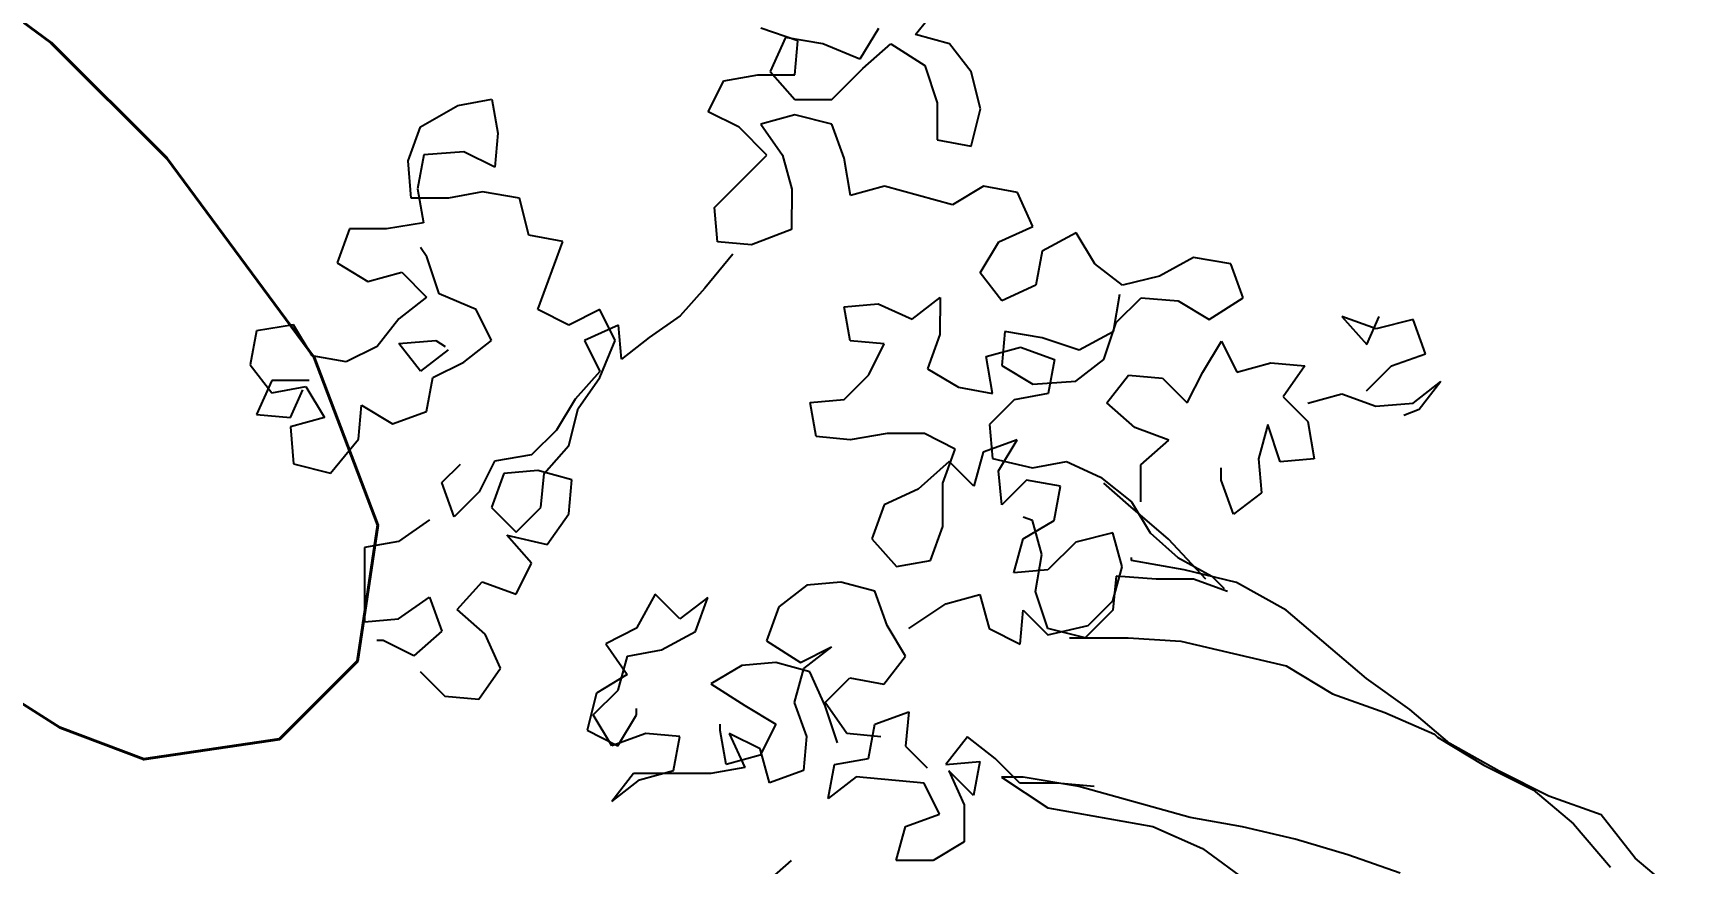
# Model space of a CAD drawing. Header units: millimetres. Extents: x 684983 to 685377, y 990360 to 990509.
# Drawn here: x 685052.703 to 685053.475, y 990414.287 to 990414.675 of the extents above; entities that cross this region are included whole.
import ezdxf

# ---------------------------------------------------------------- set-up
doc = ezdxf.new("R2010")
doc.units = ezdxf.units.MM
doc.layers.add('GRID LEVELS', color=7, linetype='Continuous', lineweight=13)
doc.layers.add('TEAK', color=7, linetype='Continuous')
doc.styles.get("Standard").update_dxf_attribs({"font": 'RomanS'})

# ---------------------------------------------------------------- blocks, each defined once
blk = doc.blocks.new('A$C25655A80')
at = {"color": 62}
for p, q in [((-0.59955, 1.37521), (-0.59186, 1.38482)), ((-0.63609, 1.37332), (-0.64762, 1.37718)), ((-0.63993, 1.37429), (-0.64475, 1.36372)), ((-0.6284, 1.37235), (-0.63993, 1.37429)), ((-0.61109, 1.37714), (-0.61687, 1.36754)), ((-0.58898, 1.37232), (-0.59955, 1.37521)), ((-0.63706, 1.36275), (-0.63609, 1.37332)), ((-0.61687, 1.36754), (-0.6284, 1.37235)), ((-0.61591, 1.36465), (-0.60725, 1.37233)), ((-0.60725, 1.37233), (-0.59668, 1.3656)), ((-0.58226, 1.36366), (-0.58898, 1.37232)), ((-0.62553, 1.35505), (-0.61591, 1.36465)), ((-0.59668, 1.3656), (-0.59285, 1.35406)), ((-0.66398, 1.35124), (-0.65917, 1.36085)), ((-0.65917, 1.36085), (-0.64859, 1.36276)), ((-0.64859, 1.36276), (-0.63706, 1.36275)), ((-0.64475, 1.36372), (-0.63706, 1.35506)), ((-0.57939, 1.35212), (-0.58226, 1.36366)), ((-0.74185, 1.35323), (-0.73127, 1.35514)), ((-0.73127, 1.35514), (-0.72936, 1.34457)), ((-0.63706, 1.35506), (-0.62553, 1.35505)), ((-0.59285, 1.35406), (-0.59286, 1.34252)), ((-0.75339, 1.34651), (-0.74185, 1.35323)), ((-0.65438, 1.34642), (-0.66398, 1.35124)), ((-0.63707, 1.35025), (-0.64765, 1.34738)), ((-0.62554, 1.34736), (-0.63707, 1.35025)), ((-0.58228, 1.34059), (-0.57939, 1.35212)), ((-0.75724, 1.33594), (-0.75339, 1.34651)), ((-0.72936, 1.34457), (-0.73033, 1.33399)), ((-0.64573, 1.33776), (-0.65438, 1.34642)), ((-0.64765, 1.34738), (-0.64093, 1.33776)), ((-0.6217, 1.33678), (-0.62554, 1.34736)), ((-0.73994, 1.33881), (-0.75244, 1.33786)), ((-0.73033, 1.33399), (-0.73994, 1.33881)), ((-0.59286, 1.34252), (-0.58228, 1.34059)), ((-0.75629, 1.32441), (-0.75724, 1.33594)), ((-0.75244, 1.33786), (-0.75437, 1.32729)), ((-0.66209, 1.32144), (-0.64573, 1.33776)), ((-0.64093, 1.33776), (-0.63805, 1.32718)), ((-0.61979, 1.32524), (-0.6217, 1.33678)), ((-0.60921, 1.32812), (-0.61979, 1.32524)), ((-0.58807, 1.32233), (-0.60921, 1.32812)), ((-0.57845, 1.32809), (-0.58807, 1.32233)), ((-0.56788, 1.32616), (-0.57845, 1.32809)), ((-0.74476, 1.32439), (-0.75629, 1.32441)), ((-0.75437, 1.32729), (-0.75246, 1.31671)), ((-0.73418, 1.32631), (-0.74476, 1.32439)), ((-0.72265, 1.32437), (-0.73418, 1.32631)), ((-0.71977, 1.31284), (-0.72265, 1.32437)), ((-0.63805, 1.32718), (-0.63806, 1.31468)), ((-0.56308, 1.31558), (-0.56788, 1.32616)), ((-0.66114, 1.31086), (-0.66209, 1.32144)), ((-0.77553, 1.31481), (-0.77938, 1.30424)), ((-0.76399, 1.3148), (-0.77553, 1.31481)), ((-0.75246, 1.31671), (-0.76399, 1.3148)), ((-0.7092, 1.3109), (-0.71977, 1.31284)), ((-0.63806, 1.31468), (-0.65056, 1.30989)), ((-0.57366, 1.31078), (-0.56308, 1.31558)), ((-0.54962, 1.31364), (-0.5602, 1.30788)), ((-0.54386, 1.30402), (-0.54962, 1.31364)), ((-0.7515, 1.30614), (-0.75342, 1.30902)), ((-0.71691, 1.28976), (-0.7092, 1.3109)), ((-0.65056, 1.30989), (-0.66114, 1.31086)), ((-0.57944, 1.30117), (-0.57366, 1.31078)), ((-0.5602, 1.30788), (-0.56214, 1.29731)), ((-0.77938, 1.30424), (-0.76978, 1.29846)), ((-0.74767, 1.2946), (-0.7515, 1.30614)), ((-0.65633, 1.30701), (-0.665, 1.29644)), ((-0.53522, 1.29729), (-0.54386, 1.30402)), ((-0.5131, 1.30592), (-0.52368, 1.30016)), ((-0.50157, 1.30398), (-0.5131, 1.30592)), ((-0.49773, 1.29341), (-0.50157, 1.30398)), ((-0.76978, 1.29846), (-0.7592, 1.30134)), ((-0.7592, 1.30134), (-0.75152, 1.29364)), ((-0.57271, 1.29251), (-0.57944, 1.30117)), ((-0.56214, 1.29731), (-0.57271, 1.29251)), ((-0.52368, 1.30016), (-0.53522, 1.29729)), ((-0.75152, 1.29364), (-0.76017, 1.28692)), ((-0.73614, 1.28978), (-0.74767, 1.2946)), ((-0.665, 1.29644), (-0.67269, 1.2878)), ((-0.6006, 1.28677), (-0.59194, 1.29349)), ((-0.59194, 1.29349), (-0.59195, 1.28196)), ((-0.53618, 1.2944), (-0.53812, 1.28287)), ((-0.53715, 1.28575), (-0.52945, 1.29344)), ((-0.52945, 1.29344), (-0.51792, 1.29246)), ((-0.51792, 1.29246), (-0.50831, 1.28669)), ((-0.50831, 1.28669), (-0.49773, 1.29341)), ((-0.76017, 1.28692), (-0.76691, 1.27827)), ((-0.73134, 1.28016), (-0.73614, 1.28978)), ((-0.7073, 1.28495), (-0.71691, 1.28976)), ((-0.69769, 1.28974), (-0.7073, 1.28495)), ((-0.69289, 1.28013), (-0.69769, 1.28974)), ((-0.67269, 1.2878), (-0.68231, 1.28108)), ((-0.62174, 1.29064), (-0.61117, 1.29159)), ((-0.61983, 1.28006), (-0.62174, 1.29064)), ((-0.61117, 1.29159), (-0.6006, 1.28677)), ((-0.46698, 1.28761), (-0.45929, 1.27895)), ((-0.4564, 1.28376), (-0.46698, 1.28761)), ((-0.45929, 1.27895), (-0.45544, 1.2876)), ((-0.8044, 1.28311), (-0.80633, 1.27254)), ((-0.79286, 1.28503), (-0.8044, 1.28311)), ((-0.7871, 1.27541), (-0.79286, 1.28503)), ((-0.69192, 1.28493), (-0.7025, 1.28014)), ((-0.69097, 1.27436), (-0.69192, 1.28493)), ((-0.59195, 1.28196), (-0.5958, 1.27139)), ((-0.57176, 1.2829), (-0.57273, 1.27233)), ((-0.56023, 1.28097), (-0.57176, 1.2829)), ((-0.53812, 1.28287), (-0.5487, 1.27711)), ((-0.54101, 1.27422), (-0.53715, 1.28575)), ((-0.44487, 1.28663), (-0.4564, 1.28376)), ((-0.44103, 1.27605), (-0.44487, 1.28663)), ((-0.76691, 1.27827), (-0.77653, 1.27347)), ((-0.76018, 1.27923), (-0.74864, 1.28018)), ((-0.75346, 1.27057), (-0.76018, 1.27923)), ((-0.7448, 1.27729), (-0.75346, 1.27057)), ((-0.74864, 1.28018), (-0.74576, 1.27825)), ((-0.74, 1.27344), (-0.73134, 1.28016)), ((-0.7025, 1.28014), (-0.6977, 1.27052)), ((-0.69771, 1.2686), (-0.69289, 1.28013)), ((-0.68231, 1.28108), (-0.69097, 1.27436)), ((-0.60926, 1.27909), (-0.61983, 1.28006)), ((-0.61407, 1.26948), (-0.60926, 1.27909)), ((-0.57754, 1.27522), (-0.56696, 1.27809)), ((-0.56696, 1.27809), (-0.55639, 1.27423)), ((-0.5487, 1.27711), (-0.56023, 1.28097)), ((-0.51025, 1.27035), (-0.50447, 1.27995)), ((-0.50447, 1.27995), (-0.49968, 1.27034)), ((-0.80633, 1.27254), (-0.79961, 1.26388)), ((-0.77653, 1.27347), (-0.7871, 1.27541)), ((-0.74962, 1.26864), (-0.74, 1.27344)), ((-0.5958, 1.27139), (-0.5862, 1.26561)), ((-0.57562, 1.26368), (-0.57754, 1.27522)), ((-0.57273, 1.27233), (-0.56312, 1.26655)), ((-0.55639, 1.27423), (-0.55832, 1.26366)), ((-0.54967, 1.2675), (-0.54101, 1.27422)), ((-0.49968, 1.27034), (-0.4891, 1.27321)), ((-0.4891, 1.27321), (-0.47853, 1.27224)), ((-0.47853, 1.27224), (-0.48526, 1.26263)), ((-0.45931, 1.26453), (-0.45161, 1.27222)), ((-0.45161, 1.27222), (-0.44103, 1.27605)), ((-0.7996, 1.26773), (-0.80442, 1.25716)), ((-0.78807, 1.26772), (-0.7996, 1.26773)), ((-0.75155, 1.25807), (-0.74962, 1.26864)), ((-0.6977, 1.27052), (-0.7054, 1.26187)), ((-0.70444, 1.25899), (-0.69771, 1.2686)), ((-0.62177, 1.2618), (-0.61407, 1.26948)), ((-0.56312, 1.26655), (-0.54967, 1.2675)), ((-0.54006, 1.26076), (-0.53332, 1.26941)), ((-0.53332, 1.26941), (-0.52275, 1.26844)), ((-0.52275, 1.26844), (-0.51507, 1.26074)), ((-0.51507, 1.26074), (-0.51025, 1.27035)), ((-0.44489, 1.26067), (-0.43623, 1.2674)), ((-0.43623, 1.2674), (-0.44297, 1.25875)), ((-0.79961, 1.26388), (-0.78903, 1.2658)), ((-0.79385, 1.25619), (-0.78999, 1.26484)), ((-0.78903, 1.2658), (-0.78327, 1.25618)), ((-0.7054, 1.26187), (-0.71118, 1.25227)), ((-0.63234, 1.26085), (-0.62177, 1.2618)), ((-0.5862, 1.26561), (-0.57562, 1.26368)), ((-0.5689, 1.26175), (-0.57659, 1.25407)), ((-0.55832, 1.26366), (-0.5689, 1.26175)), ((-0.48526, 1.26263), (-0.47758, 1.25494)), ((-0.47757, 1.2607), (-0.467, 1.26358)), ((-0.467, 1.26358), (-0.45643, 1.25972)), ((-0.80442, 1.25716), (-0.79385, 1.25619)), ((-0.78327, 1.25618), (-0.79385, 1.2533)), ((-0.7727, 1.24944), (-0.77173, 1.26001)), ((-0.77173, 1.26001), (-0.76213, 1.25424)), ((-0.76213, 1.25424), (-0.75155, 1.25807)), ((-0.70734, 1.24746), (-0.70444, 1.25899)), ((-0.63043, 1.25027), (-0.63234, 1.26085)), ((-0.53141, 1.25306), (-0.54006, 1.26076)), ((-0.45643, 1.25972), (-0.44489, 1.26067)), ((-0.44297, 1.25875), (-0.44778, 1.25683)), ((-0.79385, 1.2533), (-0.7929, 1.24177)), ((-0.71118, 1.25227), (-0.71888, 1.24458)), ((-0.60832, 1.25121), (-0.61986, 1.2493)), ((-0.59678, 1.2512), (-0.60832, 1.25121)), ((-0.58718, 1.24638), (-0.59678, 1.2512)), ((-0.57659, 1.25407), (-0.57564, 1.24349)), ((-0.52084, 1.24921), (-0.53141, 1.25306)), ((-0.49008, 1.25399), (-0.49297, 1.24341)), ((-0.48624, 1.24245), (-0.49008, 1.25399)), ((-0.47758, 1.25494), (-0.47567, 1.2434)), ((-0.78137, 1.23887), (-0.7727, 1.24944)), ((-0.71504, 1.23881), (-0.70734, 1.24746)), ((-0.61986, 1.2493), (-0.63043, 1.25027)), ((-0.59103, 1.23581), (-0.58718, 1.24638)), ((-0.56795, 1.24925), (-0.57853, 1.24542)), ((-0.57372, 1.23964), (-0.56795, 1.24925)), ((-0.5295, 1.24153), (-0.52084, 1.24921)), ((-0.7929, 1.24177), (-0.78137, 1.23887)), ((-0.74676, 1.23596), (-0.74099, 1.24172)), ((-0.73041, 1.24267), (-0.73523, 1.23306)), ((-0.71888, 1.24458), (-0.73041, 1.24267)), ((-0.5891, 1.24254), (-0.59872, 1.2339)), ((-0.58142, 1.23484), (-0.5891, 1.24254)), ((-0.57853, 1.24542), (-0.58142, 1.23484)), ((-0.57564, 1.24349), (-0.56315, 1.2406)), ((-0.56315, 1.2406), (-0.55257, 1.24251)), ((-0.55257, 1.24251), (-0.542, 1.23769)), ((-0.52951, 1.22999), (-0.5295, 1.24153)), ((-0.50451, 1.2367), (-0.50451, 1.24054)), ((-0.49297, 1.24341), (-0.49202, 1.23284)), ((-0.47567, 1.2434), (-0.48624, 1.24245)), ((-0.74293, 1.22538), (-0.74676, 1.23596)), ((-0.72753, 1.23882), (-0.73139, 1.22825)), ((-0.71696, 1.23977), (-0.72753, 1.23882)), ((-0.70639, 1.23688), (-0.71696, 1.23977)), ((-0.71601, 1.22824), (-0.71504, 1.23881)), ((-0.70736, 1.22631), (-0.70639, 1.23688)), ((-0.59104, 1.22236), (-0.59103, 1.23581)), ((-0.57277, 1.22907), (-0.57372, 1.23964)), ((-0.56507, 1.23675), (-0.57277, 1.22907)), ((-0.5545, 1.23482), (-0.56507, 1.23675)), ((-0.542, 1.23769), (-0.5324, 1.22999)), ((-0.53336, 1.22903), (-0.54104, 1.23577)), ((-0.50068, 1.22612), (-0.50451, 1.2367)), ((-0.73523, 1.23306), (-0.74293, 1.22538)), ((-0.59872, 1.2339), (-0.6093, 1.2291)), ((-0.55643, 1.22425), (-0.5545, 1.23482)), ((-0.49202, 1.23284), (-0.50068, 1.22612)), ((-0.73139, 1.22825), (-0.7237, 1.22055)), ((-0.7237, 1.22055), (-0.71601, 1.22824)), ((-0.71409, 1.2167), (-0.70736, 1.22631)), ((-0.6093, 1.2291), (-0.61316, 1.21853)), ((-0.56316, 1.22425), (-0.56605, 1.22522)), ((-0.52087, 1.21845), (-0.53336, 1.22903)), ((-0.5324, 1.22999), (-0.52664, 1.22037)), ((-0.75062, 1.22442), (-0.76024, 1.2177)), ((-0.5949, 1.21179), (-0.59104, 1.22236)), ((-0.56605, 1.21849), (-0.55643, 1.22425)), ((-0.56029, 1.21368), (-0.56316, 1.22425)), ((-0.53817, 1.22038), (-0.54971, 1.21751)), ((-0.5353, 1.20981), (-0.53817, 1.22038)), ((-0.52664, 1.22037), (-0.51799, 1.21268)), ((-0.77081, 1.21579), (-0.77083, 1.19272)), ((-0.76024, 1.2177), (-0.77081, 1.21579)), ((-0.72659, 1.2196), (-0.71409, 1.2167)), ((-0.71891, 1.21094), (-0.72659, 1.2196)), ((-0.61316, 1.21853), (-0.60547, 1.20987)), ((-0.56895, 1.20792), (-0.56605, 1.21849)), ((-0.54971, 1.21751), (-0.55837, 1.20887)), ((-0.50935, 1.20594), (-0.52087, 1.21845)), ((-0.72372, 1.20133), (-0.71891, 1.21094)), ((-0.60547, 1.20987), (-0.5949, 1.21179)), ((-0.56222, 1.20214), (-0.56029, 1.21368)), ((-0.53819, 1.19924), (-0.5353, 1.20981)), ((-0.51799, 1.21268), (-0.50742, 1.2069)), ((-0.74199, 1.19654), (-0.73429, 1.20518)), ((-0.73429, 1.20518), (-0.72372, 1.20133)), ((-0.62278, 1.20508), (-0.63336, 1.20413)), ((-0.61221, 1.20219), (-0.62278, 1.20508)), ((-0.55837, 1.20887), (-0.56895, 1.20792)), ((-0.53722, 1.20693), (-0.5382, 1.19635)), ((-0.52473, 1.20595), (-0.53722, 1.20693)), ((-0.51319, 1.20594), (-0.52473, 1.20595)), ((-0.50262, 1.20209), (-0.51319, 1.20594)), ((-0.50742, 1.2069), (-0.50358, 1.20305)), ((-0.76026, 1.19367), (-0.75064, 1.20039)), ((-0.75064, 1.20039), (-0.7468, 1.18981)), ((-0.68046, 1.20129), (-0.68624, 1.19072)), ((-0.67278, 1.19359), (-0.68046, 1.20129)), ((-0.66412, 1.20031), (-0.67278, 1.19359)), ((-0.66798, 1.18974), (-0.66412, 1.20031)), ((-0.63336, 1.20413), (-0.64201, 1.19741)), ((-0.60837, 1.19161), (-0.61221, 1.20219)), ((-0.5901, 1.19832), (-0.57953, 1.2012)), ((-0.57953, 1.2012), (-0.57665, 1.19062)), ((-0.55839, 1.1906), (-0.56222, 1.20214)), ((-0.73335, 1.18884), (-0.74199, 1.19654)), ((-0.64201, 1.19741), (-0.64587, 1.18684)), ((-0.60165, 1.19064), (-0.5901, 1.19832)), ((-0.56704, 1.1858), (-0.56607, 1.19638)), ((-0.56607, 1.19638), (-0.55839, 1.18868)), ((-0.5382, 1.19635), (-0.54685, 1.18771)), ((-0.54589, 1.19155), (-0.53819, 1.19924)), ((-0.77083, 1.19272), (-0.76026, 1.19367)), ((-0.7468, 1.18981), (-0.75546, 1.18213)), ((-0.68624, 1.19072), (-0.69586, 1.18592)), ((-0.67856, 1.18398), (-0.66798, 1.18974)), ((-0.60262, 1.18199), (-0.60837, 1.19161)), ((-0.57665, 1.19062), (-0.56704, 1.1858)), ((-0.55839, 1.18868), (-0.54589, 1.19155)), ((-0.54685, 1.18771), (-0.55839, 1.1906)), ((-0.76507, 1.18695), (-0.76699, 1.18695)), ((-0.75546, 1.18213), (-0.76507, 1.18695)), ((-0.72855, 1.17826), (-0.73335, 1.18884)), ((-0.69586, 1.18592), (-0.68914, 1.1763)), ((-0.68913, 1.18207), (-0.67856, 1.18398)), ((-0.64587, 1.18684), (-0.6353, 1.1801)), ((-0.6353, 1.1801), (-0.62568, 1.1849)), ((-0.62568, 1.1849), (-0.63434, 1.17818)), ((-0.55166, 1.18771), (-0.5334, 1.1877)), ((-0.5334, 1.1877), (-0.51706, 1.18672)), ((-0.51706, 1.18672), (-0.48438, 1.179)), ((-0.69203, 1.1715), (-0.68913, 1.18207)), ((-0.65357, 1.17915), (-0.66319, 1.1734)), ((-0.64299, 1.18011), (-0.65357, 1.17915)), ((-0.63242, 1.17721), (-0.64299, 1.18011)), ((-0.60935, 1.17335), (-0.60262, 1.18199)), ((-0.48438, 1.179), (-0.46997, 1.17033)), ((-0.75354, 1.17732), (-0.74586, 1.16963)), ((-0.73529, 1.16865), (-0.72855, 1.17826)), ((-0.68914, 1.1763), (-0.69876, 1.17054)), ((-0.63434, 1.17818), (-0.63724, 1.1676)), ((-0.62762, 1.16663), (-0.63242, 1.17721)), ((-0.62762, 1.1676), (-0.61993, 1.17528)), ((-0.61993, 1.17528), (-0.60935, 1.17335)), ((-0.74586, 1.16963), (-0.73529, 1.16865)), ((-0.69876, 1.17054), (-0.70165, 1.15901)), ((-0.69972, 1.16382), (-0.69203, 1.1715)), ((-0.66319, 1.1734), (-0.65262, 1.16666)), ((-0.46997, 1.17033), (-0.45363, 1.16455)), ((-0.69396, 1.1542), (-0.69972, 1.16382)), ((-0.69204, 1.1542), (-0.68627, 1.1638)), ((-0.68627, 1.1638), (-0.68626, 1.16573)), ((-0.65262, 1.16666), (-0.64301, 1.16088)), ((-0.63724, 1.1676), (-0.6334, 1.15703)), ((-0.6209, 1.15798), (-0.62762, 1.1676)), ((-0.62379, 1.15509), (-0.62762, 1.16663)), ((-0.61225, 1.16085), (-0.60167, 1.16469)), ((-0.60167, 1.16469), (-0.60264, 1.15411)), ((-0.45363, 1.16455), (-0.43826, 1.15781)), ((-0.70165, 1.15901), (-0.69204, 1.1542)), ((-0.66031, 1.15897), (-0.66031, 1.1609)), ((-0.6584, 1.1484), (-0.66031, 1.15897)), ((-0.64301, 1.16088), (-0.64783, 1.15127)), ((-0.61418, 1.15028), (-0.61225, 1.16085)), ((-0.68339, 1.15803), (-0.69396, 1.1542)), ((-0.67281, 1.15706), (-0.68339, 1.15803)), ((-0.67475, 1.14649), (-0.67281, 1.15706)), ((-0.65743, 1.15801), (-0.65264, 1.14743)), ((-0.64782, 1.15319), (-0.65743, 1.15801)), ((-0.64495, 1.14262), (-0.64782, 1.15319)), ((-0.6334, 1.15703), (-0.63437, 1.14645)), ((-0.61033, 1.157), (-0.6209, 1.15798)), ((-0.60264, 1.15411), (-0.59592, 1.14738)), ((-0.58341, 1.15698), (-0.59015, 1.14833)), ((-0.57477, 1.15024), (-0.58341, 1.15698)), ((-0.43826, 1.15781), (-0.43729, 1.15685)), ((-0.43729, 1.15685), (-0.42288, 1.14818)), ((-0.64783, 1.15127), (-0.6584, 1.1484)), ((-0.62669, 1.13779), (-0.62476, 1.14837)), ((-0.62476, 1.14837), (-0.61418, 1.15028)), ((-0.59015, 1.14833), (-0.57957, 1.14929)), ((-0.57957, 1.14929), (-0.58151, 1.13871)), ((-0.56708, 1.14255), (-0.57477, 1.15024)), ((-0.42288, 1.14818), (-0.40751, 1.14048)), ((-0.68724, 1.14554), (-0.69398, 1.13689)), ((-0.69398, 1.13689), (-0.68532, 1.14362)), ((-0.66321, 1.14552), (-0.68724, 1.14554)), ((-0.68532, 1.14362), (-0.67475, 1.14649)), ((-0.65264, 1.14743), (-0.66321, 1.14552)), ((-0.63437, 1.14645), (-0.64495, 1.14262)), ((-0.61803, 1.14452), (-0.62669, 1.13779)), ((-0.59688, 1.14257), (-0.61803, 1.14452)), ((-0.58919, 1.14641), (-0.58439, 1.13583)), ((-0.58151, 1.13871), (-0.58919, 1.14641)), ((-0.56612, 1.14447), (-0.57285, 1.14447)), ((-0.57285, 1.14447), (-0.55844, 1.13485)), ((-0.54882, 1.14157), (-0.56612, 1.14447)), ((-0.59209, 1.13296), (-0.59688, 1.14257)), ((-0.55555, 1.14254), (-0.56708, 1.14255)), ((-0.54401, 1.14156), (-0.55555, 1.14254)), ((-0.51422, 1.13192), (-0.54882, 1.14157)), ((-0.40751, 1.14048), (-0.39502, 1.12989)), ((-0.60266, 1.12912), (-0.59209, 1.13296)), ((-0.58439, 1.13583), (-0.5844, 1.1243)), ((-0.55844, 1.13485), (-0.52576, 1.12905)), ((-0.60556, 1.11855), (-0.60266, 1.12912)), ((-0.52576, 1.12905), (-0.51039, 1.12231)), ((-0.49788, 1.12902), (-0.51422, 1.13192)), ((-0.48154, 1.12516), (-0.49788, 1.12902)), ((-0.39502, 1.12989), (-0.3835, 1.11642)), ((-0.5844, 1.1243), (-0.59402, 1.11854)), ((-0.51039, 1.12231), (-0.49598, 1.11172)), ((-0.46521, 1.12034), (-0.48154, 1.12516)), ((-0.63824, 1.11858), (-0.6469, 1.1109)), ((-0.59402, 1.11854), (-0.60556, 1.11855)), ((-0.44887, 1.11456), (-0.46521, 1.12034))]:
    blk.add_line(p, q, dxfattribs=at)
for p, q in [((-0.53241, 1.21173), (-0.53241, 1.21269)), ((-0.51607, 1.20883), (-0.53241, 1.21173)), ((-0.49974, 1.20497), (-0.51607, 1.20883)), ((-0.48436, 1.1963), (-0.49974, 1.20497)), ((-0.45939, 1.17513), (-0.48436, 1.1963)), ((-0.44594, 1.16551), (-0.45939, 1.17513)), ((-0.43345, 1.15492), (-0.44594, 1.16551)), ((-0.41808, 1.14625), (-0.43345, 1.15492)), ((-0.4027, 1.13855), (-0.41808, 1.14625)), ((-0.38637, 1.13277), (-0.4027, 1.13855)), ((-0.37581, 1.1193), (-0.38637, 1.13277)), ((-0.36332, 1.10871), (-0.37581, 1.1193))]:
    blk.add_line(p, q)
blk = doc.blocks.new('TR')
blk.add_blockref('A$C25655A80', (0.01921, 0.01485, 1.34531))

msp = doc.modelspace()

# ---------------------------------------------------------------- block references
at = {"layer": 'TEAK', "xscale": 1.5, "yscale": 1.5, "zscale": 1.5}
msp.add_blockref('TR', (685053.985, 990412.589, 97.66), dxfattribs=at)

# ---------------------------------------------------------------- texts
at = {"layer": 'GRID LEVELS', "width": 0.5}
for s, p in [('97.543', (685051.62998, 990413.15777, 97.54308)), ('97.612', (685053.62998, 990413.15777, 97.61231))]:
    msp.add_text(s, height=0.8, rotation=45, dxfattribs=at).set_placement(p)

doc.saveas('drawing.dxf')
